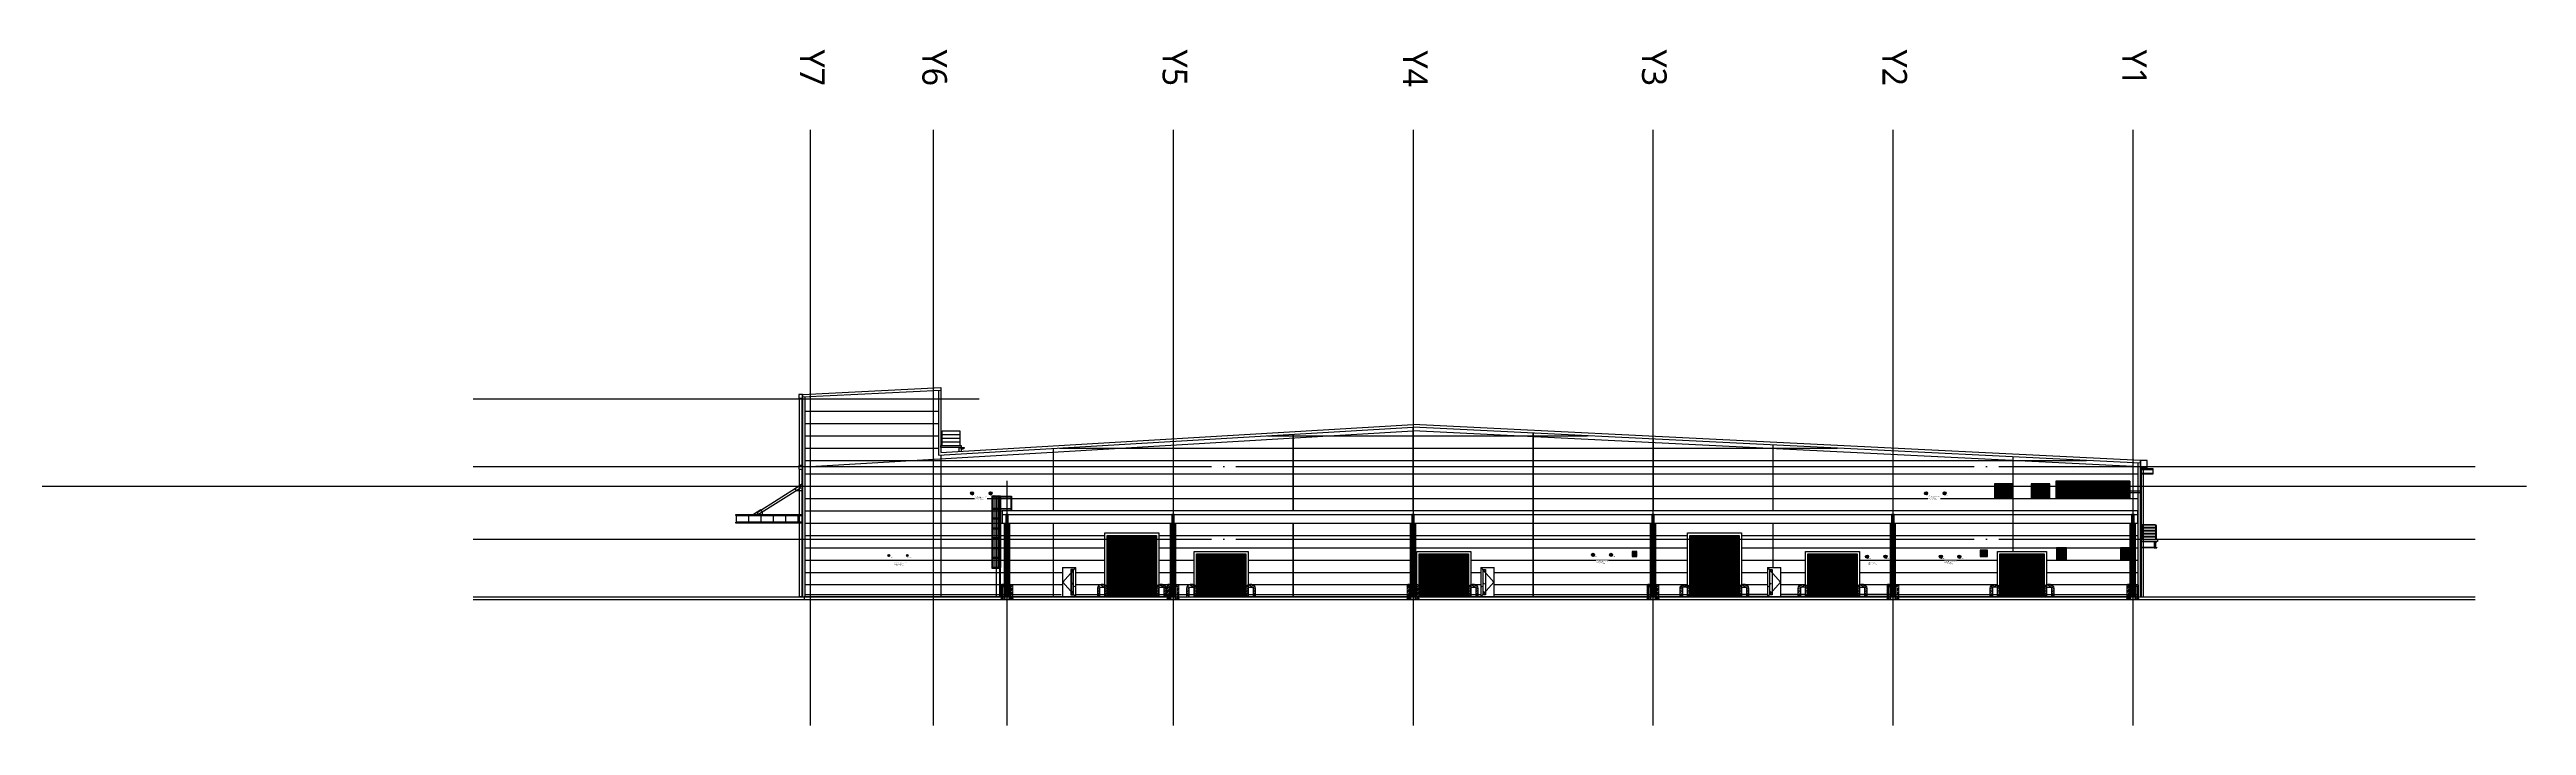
# Model space of a CAD drawing. Header units: millimetres. Extents: x 5734690 to 6791112, y -2208365 to -2031423.
# Drawn here: x 6589799 to 6791112, y -2208365 to -2153443 of the extents above; entities that cross this region are included whole.
import ezdxf
from ezdxf.enums import TextEntityAlignment as Align

# ---------------------------------------------------------------- set-up
doc = ezdxf.new("R2010")
doc.units = ezdxf.units.MM
doc.header["$LTSCALE"] = 1000
doc.linetypes.add('CEN', pattern=[62, 60, -1, 0, -1])
doc.linetypes.add('CENTER', pattern=[50.8, 31.75, -6.35, 6.35, -6.35])
doc.layers.get('0').update_dxf_attribs({"lineweight": 9})
doc.layers.get('DEFPOINTS').update_dxf_attribs({"color": 140})
doc.layers.add('2-배관명', color=2, linetype='Continuous', plot=False)
doc.layers.add('Defpoint', color=147, linetype='Continuous', plot=False)
for name, color, linetype in [('3ELEV', 3, 'Continuous'), ('6ELEV', 6, 'Continuous'), ('7ELEV', 7, 'Continuous'), ('8', 8, 'Continuous'), ('BOLLARD', 8, 'Continuous'), ('CANOPY', 7, 'Continuous'), ('CEN', 1, 'CEN'), ('DRAIN', 5, 'Continuous'), ('E', 15, 'Continuous'), ('FLASHING', 6, 'Continuous'), ('H RAIL', 6, 'Continuous'), ('LADDER', 5, 'Continuous'), ('LOUVER', 7, 'Continuous'), ('panel', 4, 'Continuous'), ('PAT', 252, 'Continuous'), ('SOLID', 252, 'Continuous'), ('WAL', 3, 'Continuous'), ('WID', 4, 'Continuous'), ('WINDOW', 4, 'Continuous')]:
    doc.layers.add(name, color=color, linetype=linetype)
for name, color, linetype, lineweight in [('7', 7, 'Continuous', 5), ('DOOR', 6, 'Continuous', 13), ('ELE', 6, 'Continuous', 15)]:
    doc.layers.add(name, color=color, linetype=linetype, lineweight=lineweight)
doc.styles.add('HSG07', font='romans.shx', dxfattribs={"width": 0.7, "bigfont": 'gsg1.shx'})
doc.styles.add('HUMAN', font='malgun.ttf')
doc.styles.add('LG전자', font='malgun.ttf')
doc.styles.add('현대하모니L', font='')
doc.styles.get('현대하모니L').set_extended_font_data('현대하모니 L')
pattern_1 = [(180, (0, -28.84), (-1e-14, -95.25), [])]

# ---------------------------------------------------------------- blocks, each defined once
blk = doc.blocks.new('BOLLARD_EL_2')
at = {"layer": 'BOLLARD'}
for p, q in [((-700, 665), (-132, 992)), ((-700, 485), (-500, 600)), ((-700, 365), (-500, 480)), ((-700, 185), (-500, 300)), ((-700, 65), (-500, 180)), ((-685, 793), (-327, 1000)), ((-127, 769), (47, 870)), ((-100, 665), (91, 775)), ((-100, 485), (100, 600)), ((-100, 365), (100, 480)), ((-100, 185), (100, 300)), ((-100, 65), (100, 180))]:
    blk.add_line(p, q, dxfattribs=at)
blk.add_lwpolyline([(100, 700), (100, 0), (-100, 0), (-100, 700, 0.4142136), (-200, 800), (-400, 800, 0.4142136), (-500, 700), (-500, 0), (-700, 0), (-700, 700, -0.4142136), (-400, 1000), (-200, 1000, -0.4142136)], format="xyb", close=True, dxfattribs=at)
blk = doc.blocks.new('DRAIN_CANOPY_EL_1')
at = {"layer": 'DRAIN'}
blk.add_lwpolyline([(-100, 6700), (100, 6700), (100, 0), (-100, 0)], close=True, dxfattribs=at)
blk.add_arc((0, 5800), 100, 180, 0, dxfattribs=at)
blk = doc.blocks.new('CANOPY_EL_L')
at = {"layer": '3ELEV'}
for points in [[(91900, 6200), (-400, 6200), (-400, 7200), (91900, 7200)], [(-400, 7200), (91900, 7200), (91900, 6900), (-400, 6900)]]:
    blk.add_lwpolyline(points, close=True, dxfattribs=at)
at = {"layer": 'CANOPY'}
for points in [[(200, 6200), (-200, 6200), (-200, 0), (200, 0)], [(180, 6200), (-180, 6200), (-180, 0), (180, 0)], [(19700, 6200), (19300, 6200), (19300, 0), (19700, 0)], [(19680, 6200), (19320, 6200), (19320, 0), (19680, 0)], [(39200, 6200), (38800, 6200), (38800, 0), (39200, 0)], [(39180, 6200), (38820, 6200), (38820, 0), (39180, 0)], [(58700, 6200), (58300, 6200), (58300, 0), (58700, 0)], [(58680, 6200), (58320, 6200), (58320, 0), (58680, 0)], [(78200, 6200), (77800, 6200), (77800, 0), (78200, 0)], [(78180, 6200), (77820, 6200), (77820, 0), (78180, 0)], [(91700, 6200), (91300, 6200), (91300, 0), (91700, 0)], [(91680, 6200), (91320, 6200), (91320, 0), (91680, 0)]]:
    blk.add_lwpolyline(points, close=True, dxfattribs=at)
at = {"layer": 'DRAIN'}
for p in [(0, 200), (19500, 200), (39000, 200), (58500, 200), (78000, 200), (91500, 200)]:
    blk.add_blockref('DRAIN_CANOPY_EL_1', p, dxfattribs=at)
blk = doc.blocks.new('A$C4A1D6DD7')
at = {"layer": '6ELEV', "elevation": 0}
blk.add_lwpolyline([(550, 180), (750, 180), (750, 2220), (550, 2220)], close=True, dxfattribs=at)
at = {"layer": '7'}
for p, q in [((870, 863), (782, 858)), ((782, 842), (870, 837))]:
    blk.add_line(p, q, dxfattribs=at)
for centre, radius, start, end in [((782, 850), 7.88, 90, 270), ((870, 850), 18.1, 223.12493, 136.87507), ((870, 850), 13.2, 270, 90)]:
    blk.add_arc(centre, radius, start, end, dxfattribs=at)
at = {"layer": '8'}
for p, q in [((684, 2045), (628, 2113)), ((664, 2054), (638, 2086)), ((679, 2063), (647, 2101)), ((684, 367), (628, 435)), ((694, 1049), (638, 1117)), ((664, 375), (638, 408)), ((679, 385), (647, 423)), ((674, 1057), (648, 1090)), ((689, 1067), (657, 1105))]:
    blk.add_line(p, q, dxfattribs=at)
at = {"layer": '8', "elevation": 0}
blk.add_lwpolyline([(560, 190), (740, 190), (740, 2210), (560, 2210)], close=True, dxfattribs=at)
at = {"layer": 'DOOR'}
for p, q in [((-24, 2362), (-124, 2362)), ((-120, 0), (-120, 2400)), ((-120, 2370), (920, 2370)), ((-115, 30), (-115, 2370)), ((915, 30), (915, 2370)), ((920, 0), (920, 2400)), ((-24, 26), (-124, 26)), ((-115, 30), (915, 30))]:
    blk.add_line(p, q, dxfattribs=at)
at = {"layer": 'DOOR', "color": 1}
for p, q in [((765, 850), (896, 850)), ((782, 867), (782, 832)), ((870, 876), (870, 824))]:
    blk.add_line(p, q, dxfattribs=at)
at = {"layer": 'DOOR'}
blk.add_lwpolyline([(-150, 0), (950, 0), (950, 2400), (-150, 2400)], close=True, dxfattribs=at)
at = {"layer": 'E', "color": 1}
for p, q in [((920, 2370), (-115, 1200)), ((-115, 1200), (915, 30))]:
    blk.add_line(p, q, dxfattribs=at)
blk = doc.blocks.new('*U15')
for p, q in [((-100, 250), (100, 250)), ((-100, 250), (-100, 234)), ((-100, 234), (-25, 234)), ((-5, 214), (-5, -214)), ((5, 214), (5, -214)), ((25, 234), (100, 234)), ((100, 250), (100, 234)), ((-100, -234), (-25, -234)), ((-100, -234), (-100, -250)), ((-100, -250), (100, -250)), ((25, -234), (100, -234)), ((100, -234), (100, -250))]:
    blk.add_line(p, q)
for centre, start, end in [((-25, 214), 0, 90), ((25, 214), 90, 180), ((-25, -214), 270, 0), ((25, -214), 180, 270)]:
    blk.add_arc(centre, 20, start, end)
blk = doc.blocks.new('LADDER_EL_3')
at = {"layer": 'DEFPOINTS'}
blk.add_line((305, 8200), (305, 0), dxfattribs=at)
at = {"layer": 'LADDER'}
for p, q in [((-45, 8200), (-45, 2400)), ((630, 8140), (630, 2400)), ((655, 8200), (655, 2400))]:
    blk.add_line(p, q, dxfattribs=at)
for points in [[(-45, 8200), (655, 8200), (655, 8140), (-45, 8140)], [(-45, 8200), (45, 8200), (45, 0), (-45, 0)], [(-45, 8200), (655, 8200), (655, 8140), (-45, 8140)], [(-45, 7200), (655, 7200), (655, 7140), (-45, 7140)], [(-45, 6400), (655, 6400), (655, 6340), (-45, 6340)], [(-45, 5600), (655, 5600), (655, 5540), (-45, 5540)], [(-45, 4800), (655, 4800), (655, 4740), (-45, 4740)], [(-45, 4000), (655, 4000), (655, 3940), (-45, 3940)], [(-45, 3200), (655, 3200), (655, 3140), (-45, 3140)], [(-45, 2400), (655, 2400), (655, 2340), (-45, 2340)]]:
    blk.add_lwpolyline(points, close=True, dxfattribs=at)
for points in [[(115, 8140), (115, 2400), (150, 2400), (150, 8140)], [(335, 8140), (335, 2400), (275, 2400), (275, 8140)], [(495, 8140), (495, 2400), (460, 2400), (460, 8140)]]:
    blk.add_lwpolyline(points, dxfattribs=at)
blk = doc.blocks.new('BOLLARD_EL_3')
at = {"layer": 'ELE'}
for p, q in [((-400, 0), (0, 0)), ((400, 0), (0, 0)), ((-475, -1186), (-475, -75)), ((-325, -150), (0, -150)), ((-325, -1186), (-325, -150)), ((325, -150), (0, -150)), ((325, -1186), (325, -150)), ((475, -1186), (475, -75))]:
    blk.add_line(p, q, dxfattribs=at)
for centre, start, end in [((-400, -75), 90, 180), ((400, -75), 0, 90)]:
    blk.add_arc(centre, 75, start, end, dxfattribs=at)
at = {"layer": 'PAT'}
blk.add_line((-200, 0), (-425, 0), dxfattribs=at)
at = {"layer": 'SOLID'}
for p, q in [((-475, -336), (-139, 0)), ((-475, -194), (-281, 0)), ((-106, -150), (44, 0)), ((36, -150), (186, 0)), ((219, -150), (369, 0)), ((-475, -519), (-325, -369)), ((-475, -661), (-325, -511)), ((-475, -844), (-325, -694)), ((-475, -986), (-325, -836)), ((-475, -1169), (-325, -1019)), ((-350, -1186), (-325, -1161)), ((325, -186), (468, -43)), ((325, -369), (475, -219)), ((325, -511), (475, -361)), ((325, -694), (475, -544)), ((325, -836), (475, -686)), ((325, -1019), (475, -869)), ((325, -1161), (475, -1011))]:
    blk.add_line(p, q, dxfattribs=at)
at = {"layer": 'WINDOW'}
for points in [[(-275, -1200), (-525, -1200), (-525, -1186), (-275, -1186)], [(275, -1200), (525, -1200), (525, -1186), (275, -1186)]]:
    blk.add_lwpolyline(points, close=True, dxfattribs=at)
blk = doc.blocks.new('c-sec')
h = blk.add_hatch()
h.set_pattern_fill('ANSI31', color=16, scale=0.05, style=0)
h.set_pattern_definition([(45, (-0.5, 3e-17), (-0.112253, 0.112253), [])])
h.paths.add_polyline_path([(0.5, 0, -1), (0, 0, 1), (-0.5, 0, 1)])
at = {"color": 16, "linetype": 'CENTER', "ltscale": 0.1}
for p, q in [((-0.5, 0), (0.5, 0)), ((0, 0.5), (0, -0.5))]:
    blk.add_line(p, q, dxfattribs=at)
at = {"linetype": 'Continuous'}
blk.add_circle((0, 0), 0.5, dxfattribs=at)
at = {"color": 16, "linetype": 'Continuous'}
for centre, start, end in [((-0.25, 0), 0, 180), ((0.25, 0), 180, 0)]:
    blk.add_arc(centre, 0.25, start, end, dxfattribs=at)
blk = doc.blocks.new('*U18')
at = {"xscale": 150, "yscale": 150, "zscale": 150}
blk.add_blockref('c-sec', (0, 0), dxfattribs=at)
at = {"layer": '2-배관명', "style": 'HSG07', "width": 0.8}
blk.add_text('덕트(150A) ', height=5, dxfattribs=at).set_placement((0, 0), align=Align.TOP_RIGHT)
at = {"layer": '2-배관명', "style": 'HSG07', "width": 0.7}
blk.add_attdef('배관명칭', text='', height=10, dxfattribs=at).set_placement((0, 0), align=Align.TOP_LEFT)
blk = doc.blocks.new('*U19')
at = {"xscale": 250, "yscale": 250, "zscale": 250}
blk.add_blockref('c-sec', (0, 0), dxfattribs=at)
at = {"layer": '2-배관명', "style": 'HSG07', "width": 0.8}
blk.add_text('덕트(250A) ', height=5, dxfattribs=at).set_placement((0, 0), align=Align.TOP_RIGHT)
at = {"layer": '2-배관명', "style": 'HSG07', "width": 0.7}
blk.add_attdef('배관명칭', text='', height=10, dxfattribs=at).set_placement((0, 0), align=Align.TOP_LEFT)

msp = doc.modelspace()

# ---------------------------------------------------------------- hatches: boundary and pattern name
at = {"layer": 'PAT'}
h = msp.add_hatch(dxfattribs=at)
h.set_pattern_fill('_USER', color=256, scale=100, angle=180, pattern_type=0)
h.set_pattern_definition([(180, (909596.97, -4301177.41), (0, 100), [])])
h.paths.add_polyline_path([(6675766.7, -2197923.6), (6675766.7, -2192923.6), (6679766.7, -2192923.6), (6679766.7, -2197923.6)])
h = msp.add_hatch(dxfattribs=at)
h.set_pattern_fill('_USER', color=256, scale=100, angle=180, pattern_type=0)
h.set_pattern_definition([(180, (955447.47, -4301177.41), (0, 100), [])])
h.paths.add_polyline_path([(6723116.7, -2197923.6), (6723116.7, -2192923.6), (6727116.7, -2192923.6), (6727116.7, -2197923.6)])
h = msp.add_hatch(dxfattribs=at)
h.set_pattern_fill('_USER', color=256, scale=100, angle=180, pattern_type=0)
h.set_pattern_definition([(180, (916846.97, -4302677.41), (0, 100), [])])
h.paths.add_polyline_path([(6683016.7, -2197923.6), (6683016.7, -2194423.6), (6687016.7, -2194423.6), (6687016.7, -2197923.6)])
h = msp.add_hatch(dxfattribs=at)
h.set_pattern_fill('_USER', color=256, scale=100, angle=180, pattern_type=0)
h.set_pattern_definition([(180, (933947.47, -4302677.41), (0, 100), [])])
h.paths.add_polyline_path([(6701116.7, -2197923.6), (6701116.7, -2194423.6), (6705116.7, -2194423.6), (6705116.7, -2197923.6)])
h = msp.add_hatch(dxfattribs=at)
h.set_pattern_fill('_USER', color=256, scale=100, angle=180, pattern_type=0)
h.set_pattern_definition([(180, (965047.47, -4302677.41), (0, 100), [])])
h.paths.add_polyline_path([(6732716.7, -2197923.6), (6732716.7, -2194423.6), (6736716.7, -2194423.6), (6736716.7, -2197923.6)])
h = msp.add_hatch(dxfattribs=at)
h.set_pattern_fill('_USER', color=256, scale=100, angle=180, pattern_type=0)
h.set_pattern_definition([(180, (980247.47, -4302677.41), (0, 100), [])])
h.paths.add_polyline_path([(6748316.7, -2197923.6), (6748316.7, -2194423.6), (6751916.7, -2194423.6), (6751916.7, -2197923.6)])
at = {"layer": 'WID'}
h = msp.add_hatch(dxfattribs=at)
h.set_pattern_fill('ANSI31', color=250, scale=30, angle=135)
h.set_pattern_definition([(180, (1150, 4671.16), (-1e-14, -95.25), [])])
h.paths.add_polyline_path([(6747916.7, -2189873.6), (6747916.7, -2188773.6), (6749316.7, -2188773.6), (6749316.7, -2189873.6)])
h = msp.add_hatch(dxfattribs=at)
h.set_pattern_fill('ANSI31', color=250, scale=30, angle=135)
h.set_pattern_definition([(180, (4150, 4671.16), (-1e-14, -95.25), [])])
h.paths.add_polyline_path([(6750916.7, -2189873.6), (6750916.7, -2188773.6), (6752316.7, -2188773.6), (6752316.7, -2189873.6)])
h = msp.add_hatch(dxfattribs=at)
h.set_pattern_fill('ANSI31', color=250, scale=30, angle=135)
h.set_pattern_definition(pattern_1)
h.paths.add_polyline_path([(6756891.7, -2189873.6), (6756891.7, -2188661.1), (6757841.7, -2188661.1), (6757841.7, -2189873.6)])
h.paths.add_polyline_path([(6755891.7, -2189873.6), (6755891.7, -2188661.1), (6756841.7, -2188661.1), (6756841.7, -2189873.6)])
h.paths.add_polyline_path([(6757891.7, -2189873.6), (6757891.7, -2188661.1), (6758816.7, -2188661.1), (6758816.7, -2189873.6)])
h.paths.add_polyline_path([(6753841.7, -2189873.6), (6752916.7, -2189873.6), (6752916.7, -2188661.1), (6753841.7, -2188661.1)])
h.paths.add_polyline_path([(6754891.7, -2189873.6), (6754891.7, -2188661.1), (6755841.7, -2188661.1), (6755841.7, -2189873.6)])
h.paths.add_polyline_path([(6753891.7, -2189873.6), (6753891.7, -2188661.1), (6754841.7, -2188661.1), (6754841.7, -2189873.6)])
h.paths.add_polyline_path([(6754891.7, -2188611.1), (6754891.7, -2188523.6), (6755841.7, -2188523.6), (6755841.7, -2188611.1)])
h.paths.add_polyline_path([(6753891.7, -2188611.1), (6753891.7, -2188523.6), (6754841.7, -2188523.6), (6754841.7, -2188611.1)])
h.paths.add_polyline_path([(6756841.7, -2188611.1), (6755891.7, -2188611.1), (6755891.7, -2188523.6), (6756841.7, -2188523.6)])
h.paths.add_polyline_path([(6757841.7, -2188611.1), (6756891.7, -2188611.1), (6756891.7, -2188523.6), (6757841.7, -2188523.6)])
h.paths.add_polyline_path([(6758816.7, -2188611.1), (6757891.7, -2188611.1), (6757891.7, -2188523.6), (6758816.7, -2188523.6)])
h.paths.add_polyline_path([(6753841.7, -2188611.1), (6752916.7, -2188611.1), (6752916.7, -2188523.6), (6753841.7, -2188523.6)])
h = msp.add_hatch(dxfattribs=at)
h.set_pattern_fill('ANSI31', color=250, scale=30, angle=135)
h.set_pattern_definition(pattern_1)
h.paths.add_polyline_path([(6718466.7, -2194573.6), (6718466.7, -2194273.6), (6718766.7, -2194273.6), (6718766.7, -2194573.6)])
h = msp.add_hatch(dxfattribs=at)
h.set_pattern_fill('ANSI31', color=250, scale=30, angle=135)
h.set_pattern_definition(pattern_1)
h.paths.add_polyline_path([(6746766.7, -2194573.6), (6746766.7, -2194173.6), (6747266.7, -2194173.6), (6747266.7, -2194573.6)])
h = msp.add_hatch(dxfattribs=at)
h.set_pattern_fill('ANSI31', color=250, scale=30, angle=135)
h.set_pattern_definition(pattern_1)
h.paths.add_polyline_path([(6752966.7, -2194873.6), (6752966.7, -2193973.6), (6753666.7, -2193973.6), (6753666.7, -2194873.6)])
h = msp.add_hatch(dxfattribs=at)
h.set_pattern_fill('ANSI31', color=250, scale=30, angle=135)
h.set_pattern_definition(pattern_1)
h.paths.add_polyline_path([(6758166.7, -2194873.6), (6758166.7, -2193973.6), (6758866.7, -2193973.6), (6758866.7, -2194873.6)])

# ---------------------------------------------------------------- linework, layer by layer
at = {"color": 8, "linetype": 'Continuous', "lineweight": -3}
for p, q in [((6646616.7, -2191223.6), (6646616.7, -2191923.6)), ((6647616.7, -2191223.6), (6647616.7, -2191923.6)), ((6648616.7, -2191223.6), (6648616.7, -2191923.6)), ((6649616.7, -2191223.6), (6649616.7, -2191923.6)), ((6650616.7, -2191223.6), (6650616.7, -2191923.6))]:
    msp.add_line(p, q, dxfattribs=at)
at = {"layer": '3ELEV'}
msp.add_line((6662241.7, -2180916.1), (6662241.7, -2186193.9), dxfattribs=at)
for points in [[(6650991.7, -2181470.9), (6662241.7, -2180916.1)], [(6650991.7, -2181470.9), (6650991.7, -2197923.6), (6651141.7, -2197923.6)], [(6662241.7, -2186193.9), (6700616.7, -2183922.7)], [(6759741.7, -2186839.5), (6700616.7, -2183923.4)], [(6759591.7, -2197923.6), (6759741.7, -2197923.6), (6759741.7, -2186839.5)], [(6651141.7, -2197923.6), (6667416.7, -2197923.6)], [(6667416.7, -2197923.6), (6651141.7, -2197923.6)], [(6651141.7, -2197923.6), (6651141.7, -2198123.6), (6759591.7, -2198123.6), (6759591.7, -2197923.6)], [(6667816.7, -2197923.6), (6680916.7, -2197923.6)], [(6680916.7, -2197923.6), (6667816.7, -2197923.6)], [(6682991.7, -2197923.6), (6700416.7, -2197923.6)], [(6700416.7, -2197923.6), (6682991.7, -2197923.6)], [(6700816.7, -2197923.6), (6719916.7, -2197923.6)], [(6719916.7, -2197923.6), (6700816.7, -2197923.6)], [(6720316.7, -2197923.6), (6739416.7, -2197923.6)], [(6739416.7, -2197923.6), (6720316.7, -2197923.6)], [(6739816.7, -2197923.6), (6758916.7, -2197923.6)], [(6758916.7, -2197923.6), (6739816.7, -2197923.6)], [(6759316.7, -2197923.6), (6759591.7, -2197923.6)], [(6759591.7, -2197923.6), (6759316.7, -2197923.6)]]:
    msp.add_lwpolyline(points, dxfattribs=at)
at = {"layer": '6ELEV'}
for p, q in [((6645591.7, -2191293.6), (6650991.7, -2191293.6)), ((6650991.7, -2191853.6), (6645591.7, -2191853.6))]:
    msp.add_line(p, q, dxfattribs=at)
for points in [[(6662241.7, -2185623.6), (6663891.7, -2185623.6), (6663891.7, -2185773.6), (6662241.7, -2185773.6)], [(6663891.7, -2185773.6), (6664141.7, -2185773.6), (6664141.7, -2185823.6), (6664016.7, -2185923.6), (6663891.7, -2185923.6)]]:
    msp.add_lwpolyline(points, close=True, dxfattribs=at)
for points in [[(6663741.7, -2186105.1), (6663741.7, -2185773.6), (6663891.7, -2185773.6), (6663891.7, -2186096.2)], [(6645591.7, -2191293.6), (6645591.7, -2191223.6), (6650991.7, -2191223.6)], [(6650991.7, -2191923.6), (6645591.7, -2191923.6), (6645591.7, -2191853.6)], [(6645616.7, -2191293.6), (6645616.7, -2191853.6)]]:
    msp.add_lwpolyline(points, dxfattribs=at)
at = {"layer": '7ELEV', "lineweight": -3}
msp.add_lwpolyline([(6759741.7, -2193223.6), (6761116.7, -2193223.6), (6761116.7, -2193423.6), (6759741.7, -2193423.6)], close=True, dxfattribs=at)
at = {"layer": '8', "lineweight": -3}
for p, q in [((6760866.7, -2193439.6), (6759741.7, -2193439.6)), ((6760866.7, -2193907.6), (6759741.7, -2193907.6))]:
    msp.add_line(p, q, dxfattribs=at)
msp.add_lwpolyline([(6759741.7, -2193423.6), (6760866.7, -2193423.6), (6760866.7, -2193923.6), (6759741.7, -2193923.6)], close=True, dxfattribs=at)
at = {"layer": 'CEN'}
for p, q in [((6651616.7, -2159974.5), (6651616.7, -2208365.5)), ((6661616.7, -2159974.5), (6661616.7, -2208365.5)), ((6681116.7, -2159974.5), (6681116.7, -2208365.5)), ((6700616.7, -2159974.5), (6700616.7, -2208365.5)), ((6720116.7, -2159974.5), (6720116.7, -2208365.5)), ((6739616.7, -2159974.5), (6739616.7, -2208365.5)), ((6759116.7, -2159974.5), (6759116.7, -2208365.5)), ((6624228.6, -2181823.6), (6665351.6, -2181823.6)), ((6624228.6, -2187323.6), (6786946, -2187323.6)), ((6667616.7, -2188476.2), (6667616.7, -2208365.5)), ((6681116.7, -2191223.6), (6681116.7, -2208365.5)), ((6700616.7, -2191223.6), (6700616.7, -2208365.5)), ((6720116.7, -2191223.6), (6720116.7, -2208365.5)), ((6739616.7, -2191223.6), (6739616.7, -2208365.5)), ((6624228.6, -2193223.6), (6786946, -2193223.6)), ((6624228.6, -2197923.6), (6786946, -2197923.6)), ((6624228.6, -2198123.6), (6786946, -2198123.6))]:
    msp.add_line(p, q, dxfattribs=at)
for points in [[(6651616.7, -2187323.6), (6700616.7, -2184423.6)], [(6759116.7, -2187323.6), (6700616.7, -2184423.6)]]:
    msp.add_lwpolyline(points, dxfattribs=at)
at = {"layer": 'DEFPOINTS'}
msp.add_line((5734690, -2188923.6), (6791112.4, -2188923.6), dxfattribs=at)
at = {"layer": 'DRAIN'}
for points in [[(6650991.7, -2181470.9), (6650691.7, -2181470.9), (6650691.7, -2181770.9), (6650991.7, -2181770.9)], [(6650741.7, -2181770.9), (6650941.7, -2181770.9), (6650941.7, -2187242.5), (6650741.7, -2187242.5)], [(6650991.7, -2187242.5), (6650691.7, -2187242.5), (6650691.7, -2187542.5), (6650991.7, -2187542.5)], [(6650741.7, -2187542.5), (6650941.7, -2187542.5), (6650941.7, -2197923.6), (6650741.7, -2197923.6)], [(6759991.7, -2187439.5), (6759791.7, -2187439.5), (6759791.7, -2197923.6), (6759991.7, -2197923.6)], [(6650725.5, -2188903.2), (6650832.2, -2189072.3), (6647423.2, -2191221.5), (6647316.5, -2191052.3)]]:
    msp.add_lwpolyline(points, close=True, dxfattribs=at)
for points in [[(6650991.7, -2189293.5), (6650509.5, -2189293.5), (6650386.8, -2189098.9), (6650991.7, -2188717.6)], [(6647744.2, -2191223.6), (6647744.2, -2191036.9), (6647621.5, -2190842.3), (6647016.7, -2191223.6)]]:
    msp.add_lwpolyline(points, dxfattribs=at)
at = {"layer": 'FLASHING'}
for p, q in [((6651191.7, -2181661.3), (6651191.7, -2197923.6)), ((6662041.7, -2181126.2), (6662041.7, -2186406.1)), ((6759541.7, -2197923.6), (6759541.7, -2187029.8)), ((6727316.7, -2197723.6), (6729416.7, -2197723.6)), ((6730516.7, -2197723.6), (6732516.7, -2197723.6)), ((6736916.7, -2197723.6), (6739416.7, -2197723.6)), ((6759316.7, -2197723.6), (6759541.7, -2197723.6))]:
    msp.add_line(p, q, dxfattribs=at)
for points in [[(6650991.7, -2181671.2), (6662241.7, -2181116.3)], [(6662041.7, -2186406.1), (6700616.7, -2184123.1)], [(6759741.7, -2187039.7), (6700616.7, -2184123.7)], [(6675566.7, -2197923.6), (6675566.7, -2192723.6), (6679966.7, -2192723.6), (6679966.7, -2197923.6), (6675566.7, -2197923.6)], [(6682816.7, -2197923.6), (6682816.7, -2194223.6), (6687216.7, -2194223.6), (6687216.7, -2197923.6), (6682816.7, -2197923.6)], [(6700916.7, -2197923.6), (6700916.7, -2194223.6), (6705316.7, -2194223.6), (6705316.7, -2197923.6), (6700816.7, -2197923.6)]]:
    msp.add_lwpolyline(points, dxfattribs=at)
for points in [[(6727316.7, -2197923.6), (6722916.7, -2197923.6), (6722916.7, -2192723.6), (6727316.7, -2192723.6)], [(6736916.7, -2197923.6), (6732516.7, -2197923.6), (6732516.7, -2194223.6), (6736916.7, -2194223.6)], [(6752116.7, -2197923.6), (6748116.7, -2197923.6), (6748116.7, -2194223.6), (6752116.7, -2194223.6)]]:
    msp.add_lwpolyline(points, close=True, dxfattribs=at)
at = {"layer": 'H RAIL'}
for p, q in [((6662341.7, -2184723.6), (6663791.7, -2184723.6)), ((6662341.7, -2185023.6), (6663791.7, -2185023.6)), ((6662341.7, -2185323.6), (6663791.7, -2185323.6))]:
    msp.add_line(p, q, dxfattribs=at)
at = {"layer": 'H RAIL', "lineweight": -3}
for p, q in [((6760966.7, -2192273.6), (6759866.7, -2192273.6)), ((6760966.7, -2192323.6), (6759866.7, -2192323.6)), ((6760966.7, -2192523.6), (6759866.7, -2192523.6)), ((6760966.7, -2192573.6), (6759866.7, -2192573.6)), ((6760966.7, -2192773.6), (6759866.7, -2192773.6)), ((6760966.7, -2192823.6), (6759866.7, -2192823.6)), ((6760966.7, -2193023.6), (6759866.7, -2193023.6)), ((6760966.7, -2193073.6), (6759866.7, -2193073.6))]:
    msp.add_line(p, q, dxfattribs=at)
at = {"layer": 'H RAIL'}
msp.add_lwpolyline([(6662341.7, -2185623.6), (6662341.7, -2184423.6), (6663791.7, -2184423.6), (6663791.7, -2185623.6)], dxfattribs=at)
at = {"layer": 'H RAIL', "lineweight": -3}
for points in [[(6759816.7, -2193223.6), (6759816.7, -2192123.6, -0.41421356), (6759916.7, -2192023.6), (6760916.7, -2192023.6, -0.41421356), (6761016.7, -2192123.6), (6761016.7, -2193223.6)], [(6759866.7, -2193223.6), (6759866.7, -2192123.6, -0.41421356), (6759916.7, -2192073.6), (6760916.7, -2192073.6, -0.41421356), (6760966.7, -2192123.6), (6760966.7, -2193223.6)]]:
    msp.add_lwpolyline(points, format="xyb", dxfattribs=at)
at = {"layer": 'LADDER', "lineweight": -3}
for points in [[(6760291.7, -2186839.5), (6759741.7, -2186839.5), (6759741.7, -2187439.5), (6760291.7, -2187439.5)], [(6667086.7, -2190723.6), (6667926.7, -2190723.6), (6667926.7, -2190783.6), (6667086.7, -2190783.6)]]:
    msp.add_lwpolyline(points, close=True, dxfattribs=at)
for points in [[(6667086.7, -2189723.6), (6667986.7, -2189723.6), (6667986.7, -2190923.6)], [(6667086.7, -2189783.6), (6667926.7, -2189783.6), (6667926.7, -2190923.6)]]:
    msp.add_lwpolyline(points, dxfattribs=at)
at = {"layer": 'panel'}
for points in [[(6759666.7, -2189336.3), (6758866.7, -2189336.3)], [(6759791.7, -2189461.3), (6758866.7, -2189461.3)]]:
    msp.add_lwpolyline(points, dxfattribs=at)
at = {"layer": 'PAT'}
for p, q in [((6651191.7, -2181823.6), (6662041.7, -2181823.6)), ((6651191.7, -2182823.6), (6662041.7, -2182823.6)), ((6651191.7, -2183823.6), (6662041.7, -2183823.6)), ((6700611.7, -2184123.4), (6700611.7, -2190923.6)), ((6700621.7, -2184123.9), (6700621.7, -2190923.6)), ((6651191.7, -2184823.6), (6662041.7, -2184823.6)), ((6651191.7, -2185823.6), (6662041.7, -2185823.6)), ((6651191.7, -2185823.6), (6662041.7, -2185823.6)), ((6671361.7, -2185854.5), (6671361.7, -2190923.6)), ((6671371.7, -2185853.9), (6671371.7, -2190923.6)), ((6671883.7, -2185823.6), (6735084.1, -2185823.6)), ((6681111.7, -2185277.5), (6681111.7, -2190923.6)), ((6681121.7, -2185276.9), (6681121.7, -2190923.6)), ((6688780.2, -2184823.6), (6714808.2, -2184823.6)), ((6690861.7, -2184700.4), (6690861.7, -2190923.6)), ((6690871.7, -2184699.8), (6690871.7, -2190923.6)), ((6710361.7, -2184604.3), (6710361.7, -2197923.6)), ((6710371.7, -2184604.8), (6710371.7, -2197923.6)), ((6720111.7, -2185085.2), (6720111.7, -2190923.6)), ((6720121.7, -2185085.7), (6720121.7, -2190923.6)), ((6729861.7, -2185566), (6729861.7, -2190923.6)), ((6729871.7, -2185566.5), (6729871.7, -2190923.6)), ((6739611.7, -2186046.9), (6739611.7, -2190923.6)), ((6739621.7, -2186047.4), (6739621.7, -2190923.6)), ((6651191.7, -2186823.6), (6755360, -2186823.6)), ((6651191.7, -2187923.6), (6759541.7, -2187923.6)), ((6662241.7, -2186394.2), (6662241.7, -2197923.6)), ((6662251.7, -2186393.7), (6662251.7, -2197923.6)), ((6749361.7, -2186527.8), (6749361.7, -2194223.6)), ((6749371.7, -2186528.3), (6749371.7, -2194223.6)), ((6651191.7, -2188923.6), (6747866.7, -2188923.6)), ((6651191.7, -2189923.6), (6753241.7, -2189923.6)), ((6749366.7, -2188923.6), (6750866.7, -2188923.6)), ((6752366.7, -2188923.6), (6752866.7, -2188923.6)), ((6757241.7, -2189923.6), (6759541.7, -2189923.6)), ((6758866.7, -2188923.6), (6759541.7, -2188923.6)), ((6651191.7, -2190923.6), (6667216.7, -2190923.6)), ((6651191.7, -2191923.6), (6667216.7, -2191923.6)), ((6671361.7, -2191923.6), (6671361.7, -2197923.6)), ((6671371.7, -2191923.6), (6671371.7, -2197923.6)), ((6690861.7, -2191923.6), (6690861.7, -2197923.6)), ((6690871.7, -2191923.6), (6690871.7, -2197923.6)), ((6729861.7, -2191923.6), (6729861.7, -2195523.6)), ((6729871.7, -2191923.6), (6729871.7, -2195523.6)), ((6651191.7, -2192923.6), (6667416.7, -2192923.6)), ((6651191.7, -2193923.6), (6667416.7, -2193923.6)), ((6667816.7, -2192923.6), (6675566.7, -2192923.6)), ((6667816.7, -2193923.6), (6675566.7, -2193923.6)), ((6679966.7, -2192923.6), (6680916.7, -2192923.6)), ((6679966.7, -2193923.6), (6680916.7, -2193923.6)), ((6681316.7, -2192923.6), (6700416.7, -2192923.6)), ((6681316.7, -2193923.6), (6700416.7, -2193923.6)), ((6700816.7, -2192923.6), (6719916.7, -2192923.6)), ((6700816.7, -2193923.6), (6719916.7, -2193923.6)), ((6720316.7, -2192923.6), (6722916.7, -2192923.6)), ((6720316.7, -2193923.6), (6722916.7, -2193923.6)), ((6727316.7, -2192923.6), (6739416.7, -2192923.6)), ((6727316.7, -2193923.6), (6739416.7, -2193923.6)), ((6739816.7, -2192923.6), (6758916.7, -2192923.6)), ((6739816.7, -2193923.6), (6758916.7, -2193923.6)), ((6759316.7, -2192923.6), (6759541.7, -2192923.6)), ((6759316.7, -2193923.6), (6759541.7, -2193923.6)), ((6651191.7, -2194923.6), (6667416.7, -2194923.6)), ((6651191.7, -2195923.6), (6667416.7, -2195923.6)), ((6667816.7, -2194923.6), (6675566.7, -2194923.6)), ((6667816.7, -2195923.6), (6672166.7, -2195923.6)), ((6673216.7, -2195923.6), (6675566.7, -2195923.6)), ((6679966.7, -2194923.6), (6682816.7, -2194923.6)), ((6679966.7, -2195923.6), (6682816.7, -2195923.6)), ((6687216.7, -2194923.6), (6700416.7, -2194923.6)), ((6687216.7, -2195923.6), (6700416.7, -2195923.6)), ((6705316.7, -2194923.6), (6719916.7, -2194923.6)), ((6705316.7, -2195923.6), (6706116.7, -2195923.6)), ((6707216.7, -2195923.6), (6719916.7, -2195923.6)), ((6720316.7, -2194923.6), (6722916.7, -2194923.6)), ((6720316.7, -2195923.6), (6722916.7, -2195923.6)), ((6727316.7, -2194923.6), (6732516.7, -2194923.6)), ((6727316.7, -2195923.6), (6729416.7, -2195923.6)), ((6730516.7, -2195923.6), (6732516.7, -2195923.6)), ((6736916.7, -2194923.6), (6739416.7, -2194923.6)), ((6736916.7, -2195923.6), (6739416.7, -2195923.6)), ((6739816.7, -2194923.6), (6748116.7, -2194923.6)), ((6739816.7, -2195923.6), (6748116.7, -2195923.6)), ((6752116.7, -2194923.6), (6758916.7, -2194923.6)), ((6752116.7, -2195923.6), (6758916.7, -2195923.6)), ((6759316.7, -2194923.6), (6759541.7, -2194923.6)), ((6759316.7, -2195923.6), (6759541.7, -2195923.6)), ((6651191.7, -2196923.6), (6672166.7, -2196923.6)), ((6651191.7, -2197723.6), (6667416.7, -2197723.6)), ((6667816.7, -2197723.6), (6672016.7, -2197723.6)), ((6673216.7, -2196923.6), (6675566.7, -2196923.6)), ((6673216.7, -2197723.6), (6675566.7, -2197723.6)), ((6679966.7, -2196923.6), (6682816.7, -2196923.6)), ((6679966.7, -2197723.6), (6680916.7, -2197723.6)), ((6681316.7, -2197723.6), (6682816.7, -2197723.6)), ((6687216.7, -2196923.6), (6700416.7, -2196923.6)), ((6687216.7, -2197723.6), (6700416.7, -2197723.6)), ((6705316.7, -2196923.6), (6706116.7, -2196923.6)), ((6705316.7, -2197723.6), (6706116.7, -2197723.6)), ((6707216.7, -2196923.6), (6719916.7, -2196923.6)), ((6707216.7, -2197723.6), (6719916.7, -2197723.6)), ((6719641.7, -2196923.6), (6722916.7, -2196923.6)), ((6720316.7, -2197723.6), (6722916.7, -2197723.6)), ((6729416.7, -2197723.6), (6727117.2, -2197723.6)), ((6727316.7, -2196923.6), (6729416.7, -2196923.6)), ((6730516.7, -2196923.6), (6732516.7, -2196923.6)), ((6732516.7, -2197723.6), (6730516.7, -2197723.6)), ((6736916.7, -2196923.6), (6739416.7, -2196923.6)), ((6739416.7, -2197723.6), (6736916.7, -2197723.6)), ((6739816.7, -2196923.6), (6748116.7, -2196923.6)), ((6739816.7, -2197723.6), (6748116.7, -2197723.6)), ((6752116.7, -2196923.6), (6758916.7, -2196923.6)), ((6752116.7, -2197723.6), (6758916.7, -2197723.6)), ((6759316.7, -2196923.6), (6759541.7, -2196923.6))]:
    msp.add_line(p, q, dxfattribs=at)
at = {"layer": 'WAL'}
for p, q in [((6759741.7, -2187523.6), (6759741.7, -2187923.6)), ((6760766.7, -2187593.6), (6759741.7, -2187593.6)), ((6759741.7, -2187853.6), (6760766.7, -2187853.6))]:
    msp.add_line(p, q, dxfattribs=at)
for points in [[(6760766.7, -2187593.6), (6760766.7, -2187523.6), (6759741.7, -2187523.6)], [(6759741.7, -2187923.6), (6760766.7, -2187923.6), (6760766.7, -2187853.6)], [(6760741.7, -2187593.6), (6760741.7, -2187853.6)]]:
    msp.add_lwpolyline(points, dxfattribs=at)
at = {"layer": 'WID'}
for p, q in [((6747866.7, -2188723.6), (6747866.7, -2189923.6)), ((6747866.7, -2188723.6), (6749366.7, -2188723.6)), ((6750866.7, -2188723.6), (6750866.7, -2189923.6)), ((6750866.7, -2188723.6), (6752366.7, -2188723.6)), ((6752866.7, -2188523.6), (6752866.7, -2189923.6)), ((6752866.7, -2188523.6), (6758866.7, -2188523.6)), ((6752866.7, -2189923.6), (6758866.7, -2189923.6)), ((6753841.7, -2188573.6), (6753841.7, -2189873.6)), ((6753891.7, -2188573.6), (6753891.7, -2189873.6)), ((6754841.7, -2188573.6), (6754841.7, -2189873.6)), ((6754891.7, -2188573.6), (6754891.7, -2189873.6)), ((6755841.7, -2188573.6), (6755841.7, -2189873.6)), ((6755891.7, -2188573.6), (6755891.7, -2189873.6)), ((6756841.7, -2188573.6), (6756841.7, -2189873.6)), ((6756891.7, -2188573.6), (6756891.7, -2189873.6)), ((6757841.7, -2188573.6), (6757841.7, -2189873.6)), ((6757891.7, -2188573.6), (6757891.7, -2189873.6)), ((6758866.7, -2188523.6), (6758866.7, -2189923.6)), ((6718416.7, -2194223.6), (6718416.7, -2194623.6)), ((6718416.7, -2194223.6), (6718816.7, -2194223.6)), ((6746716.7, -2194123.6), (6746716.7, -2194623.6)), ((6746716.7, -2194123.6), (6747316.7, -2194123.6)), ((6752916.7, -2193923.6), (6752916.7, -2194923.6)), ((6752916.7, -2193923.6), (6753716.7, -2193923.6)), ((6758116.7, -2193923.6), (6758116.7, -2194923.6)), ((6758116.7, -2193923.6), (6758916.7, -2193923.6)), ((6718416.7, -2194623.6), (6718816.7, -2194623.6)), ((6746716.7, -2194623.6), (6747316.7, -2194623.6)), ((6752916.7, -2194923.6), (6753716.7, -2194923.6)), ((6758116.7, -2194923.6), (6758916.7, -2194923.6))]:
    msp.add_line(p, q, dxfattribs=at)
for points in [[(6747866.7, -2189923.6), (6749366.7, -2189923.6), (6749366.7, -2188723.6), (6747866.7, -2188723.6)], [(6747916.7, -2189873.6), (6749316.7, -2189873.6), (6749316.7, -2188773.6), (6747916.7, -2188773.6)], [(6750866.7, -2189923.6), (6752366.7, -2189923.6), (6752366.7, -2188723.6), (6750866.7, -2188723.6)], [(6750916.7, -2189873.6), (6752316.7, -2189873.6), (6752316.7, -2188773.6), (6750916.7, -2188773.6)], [(6752866.7, -2189923.6), (6758866.7, -2189923.6), (6758866.7, -2188523.6), (6752866.7, -2188523.6)], [(6752916.7, -2189873.6), (6758816.7, -2189873.6), (6758816.7, -2188573.6), (6752916.7, -2188573.6)], [(6718416.7, -2194623.6), (6718816.7, -2194623.6), (6718816.7, -2194223.6), (6718416.7, -2194223.6)], [(6718466.7, -2194573.6), (6718766.7, -2194573.6), (6718766.7, -2194273.6), (6718466.7, -2194273.6)], [(6746716.7, -2194623.6), (6747316.7, -2194623.6), (6747316.7, -2194123.6), (6746716.7, -2194123.6)], [(6746766.7, -2194573.6), (6747266.7, -2194573.6), (6747266.7, -2194173.6), (6746766.7, -2194173.6)], [(6752916.7, -2194923.6), (6753716.7, -2194923.6), (6753716.7, -2193923.6), (6752916.7, -2193923.6)], [(6752966.7, -2194873.6), (6753666.7, -2194873.6), (6753666.7, -2193973.6), (6752966.7, -2193973.6)], [(6758116.7, -2194923.6), (6758916.7, -2194923.6), (6758916.7, -2193923.6), (6758116.7, -2193923.6)], [(6758166.7, -2194873.6), (6758866.7, -2194873.6), (6758866.7, -2193973.6), (6758166.7, -2193973.6)]]:
    msp.add_lwpolyline(points, close=True, dxfattribs=at)
at = {"layer": 'WINDOW'}
for points in [[(6679766.7, -2197923.6), (6675766.7, -2197923.6), (6675766.7, -2192923.6), (6679766.7, -2192923.6)], [(6727116.7, -2197923.6), (6723116.7, -2197923.6), (6723116.7, -2192923.6), (6727116.7, -2192923.6)], [(6687016.7, -2197923.6), (6683016.7, -2197923.6), (6683016.7, -2194423.6), (6687016.7, -2194423.6)], [(6705116.7, -2197923.6), (6701116.7, -2197923.6), (6701116.7, -2194423.6), (6705116.7, -2194423.6)], [(6736716.7, -2197923.6), (6732716.7, -2197923.6), (6732716.7, -2194423.6), (6736716.7, -2194423.6)], [(6751916.7, -2197923.6), (6748316.7, -2197923.6), (6748316.7, -2194423.6), (6751916.7, -2194423.6)]]:
    msp.add_lwpolyline(points, close=True, dxfattribs=at)

# ---------------------------------------------------------------- block references
msp.add_blockref('A$C4A1D6DD7', (6672266.7, -2197923.6))
at = {"xscale": -1}
for p in [(6707066.7, -2197923.6), (6730366.7, -2197923.6)]:
    msp.add_blockref('A$C4A1D6DD7', p, dxfattribs=at)
at = {"layer": '7ELEV', "lineweight": -3}
msp.add_blockref('*U15', (6760966.7, -2193673.6), dxfattribs=at)
at = {"layer": 'BOLLARD', "lineweight": -3}
for p in [(6667616.7, -2196923.6), (6681116.7, -2196923.6), (6700616.7, -2196923.6), (6720116.7, -2196923.6), (6739616.7, -2196923.6), (6759116.7, -2196923.6)]:
    msp.add_blockref('BOLLARD_EL_3', p, dxfattribs=at)
at = {"layer": 'CANOPY', "xscale": -1}
msp.add_blockref('CANOPY_EL_L', (6759116.7, -2198123.6), dxfattribs=at)
at = {"layer": 'DRAIN', "xscale": -1}
for p in [(6675066.7, -2197923.6), (6679866.7, -2197923.6), (6682316.7, -2197923.6), (6687116.7, -2197923.6), (6705216.7, -2197923.6), (6727216.7, -2197923.6), (6736816.7, -2197923.6), (6752016.7, -2197923.6)]:
    msp.add_blockref('BOLLARD_EL_2', p, dxfattribs=at)
at = {"layer": 'DRAIN'}
for p in [(6723016.7, -2197923.6), (6732616.7, -2197923.6), (6748216.7, -2197923.6)]:
    msp.add_blockref('BOLLARD_EL_2', p, dxfattribs=at)
at = {"layer": 'LADDER', "xscale": -1}
msp.add_blockref('LADDER_EL_3', (6667041.7, -2197923.6), dxfattribs=at)

# ---------------------------------------------------------------- texts
at = {"layer": 'DEFPOINTS', "style": 'HUMAN'}
for s, p in [('Y7', (6650800.3, -2153443.4)), ('Y6', (6660733.8, -2153443.4)), ('Y5', (6680266.4, -2153443.4)), ('Y4', (6699800.3, -2153518.4)), ('Y3', (6719233.8, -2153443.4)), ('Y2', (6738767.7, -2153443.4)), ('Y1', (6758256.8, -2153443.4))]:
    msp.add_text(s, height=2000, rotation=270, dxfattribs=at).set_placement(p)

# ---------------------------------------------------------------- next in the draw order: wipeouts: each hides what was drawn before it
at = {"lineweight": -2}
for points in [[(6664996.6, -2190065.6), (6665991.8, -2190065.6), (6665991.8, -2189745.1), (6664996.6, -2189745.1)], [(6742484.5, -2190030.9), (6743479.7, -2190030.9), (6743479.7, -2189710.4), (6742484.5, -2189710.4)], [(6658472.4, -2195437.5), (6659467.6, -2195437.5), (6659467.6, -2195116.9), (6658472.4, -2195116.9)], [(6715500.9, -2195271.5), (6716496, -2195271.5), (6716496, -2194951), (6715500.9, -2194951)], [(6737612.2, -2195347.1), (6738607.4, -2195347.1), (6738607.4, -2195026.6), (6737612.2, -2195026.6)]]:
    msp.add_wipeout(points, dxfattribs=at).dxf.layer = 'Defpoint'
msp.add_wipeout([(6743808.3, -2195303.8), (6744803.4, -2195303.8), (6744803.4, -2194983.3), (6743808.3, -2194983.3)], dxfattribs=at).translate(0, 0, 0).dxf.layer = 'Defpoint'

# ---------------------------------------------------------------- next in the draw order: block references
at = {"layer": 'LOUVER'}
for name, p in [('*U19', (6664781.1, -2189498.6)), ('*U19', (6666281.1, -2189498.6)), ('*U19', (6742316.7, -2189498.6)), ('*U19', (6743816.7, -2189498.6)), ('*U18', (6658016.7, -2194548.6)), ('*U18', (6659516.2, -2194548.6)), ('*U19', (6715241.7, -2194498.6, 0)), ('*U19', (6716716.7, -2194498.6)), ('*U19', (6737516.7, -2194648.6)), ('*U19', (6739016.7, -2194648.6)), ('*U19', (6743516.7, -2194648.6)), ('*U19', (6745016.7, -2194648.6))]:
    msp.add_blockref(name, p, dxfattribs=at).add_auto_attribs({'배관명칭': 'OA'})

# ---------------------------------------------------------------- next in the draw order: texts
at = {"layer": 'Defpoint', "lineweight": -2, "style": '현대하모니L'}
for s, p in [('EA. 250A', (6664958.2, -2189654.5)), ('OA. 250A', (6666458.2, -2189654.5)), ('OA. 250A', (6742493.8, -2189654.5)), ('EA. 250A', (6743993.8, -2189654.5)), ('OA. 150A', (6658193.8, -2194704.5)), ('EA. 150A', (6659693.2, -2194704.5)), ('EA. 250A', (6715418.8, -2194654.5, 0)), ('OA. 250A', (6716893.8, -2194654.5)), ('EA. 250A', (6737693.8, -2194804.5)), ('OA. 250A', (6739193.8, -2194804.5)), ('EA. 250A', (6743693.8, -2194804.5)), ('OA. 250A', (6745193.8, -2194804.5))]:
    msp.add_text(s, height=50, dxfattribs=at).set_placement(p, align=Align.MIDDLE)
at = {"layer": 'Defpoint', "lineweight": -2}
for s, style, p in [('원형덕트 Φ250 x 2EA (EA, OA)', '현대하모니L', (6665011.9, -2189817.4)), ('오프닝 350 x 2EA', '현대하모니L', (6665015.9, -2189891.3)), ('오프닝 하단 : FL+8,250', '현대하모니L', (6665015.9, -2190040)), ('이격거리 1,500 mm', '현대하모니L', (6665015.9, -2189966.9)), ('원형덕트 Φ250 x 2EA (EA, OA)', 'LG전자', (6742499.8, -2189782.7)), ('오프닝 350 x 2EA', 'LG전자', (6742503.8, -2189856.6)), ('오프닝 하단 : 1FL+8,250', 'LG전자', (6742503.8, -2190005.3)), ('이격거리 1,500 mm', 'LG전자', (6742503.8, -2189932.1)), ('원형덕트 Φ150 x 2EA (EA, OA)', '현대하모니L', (6658487.7, -2195189.3)), ('오프닝 250 x 2EA', '현대하모니L', (6658491.6, -2195263.2)), ('오프닝 하단 : 1FL+3,250', '현대하모니L', (6658491.6, -2195411.8)), ('이격거리 1,500 mm', '현대하모니L', (6658491.6, -2195338.7)), ('원형덕트 Φ250 x 2EA (EA, OA)', '현대하모니L', (6715516.2, -2195023.3)), ('오프닝 350 x 2EA', '현대하모니L', (6715520.1, -2195097.2)), ('오프닝 하단 : FL+3,250', '현대하모니L', (6715520.1, -2195245.9)), ('이격거리 1,500 mm', '현대하모니L', (6715520.1, -2195172.8)), ('원형덕트 Φ250 x 2EA (EA, OA)', '현대하모니L', (6737627.5, -2194972.3)), ('오프닝 350 x 2EA', '현대하모니L', (6737631.4, -2195172.8)), ('오프닝 하단 : FL+3,100', '현대하모니L', (6737631.4, -2195321.5)), ('이격거리 1,500 mm', '현대하모니L', (6737631.4, -2195248.4)), ('원형덕트 Φ250 x 2EA (EA, OA)', '현대하모니L', (6743823.6, -2195055.6, 0)), ('오프닝 350 x 2EA', '현대하모니L', (6743827.5, -2195129.5, 0)), ('오프닝 하단 : FL+3,100', '현대하모니L', (6743827.5, -2195278.2, 0)), ('이격거리 1,500 mm', '현대하모니L', (6743827.5, -2195205.1, 0))]:
    msp.add_text(s, height=50, dxfattribs=dict(at, style=style)).set_placement(p)

doc.saveas('drawing.dxf')
